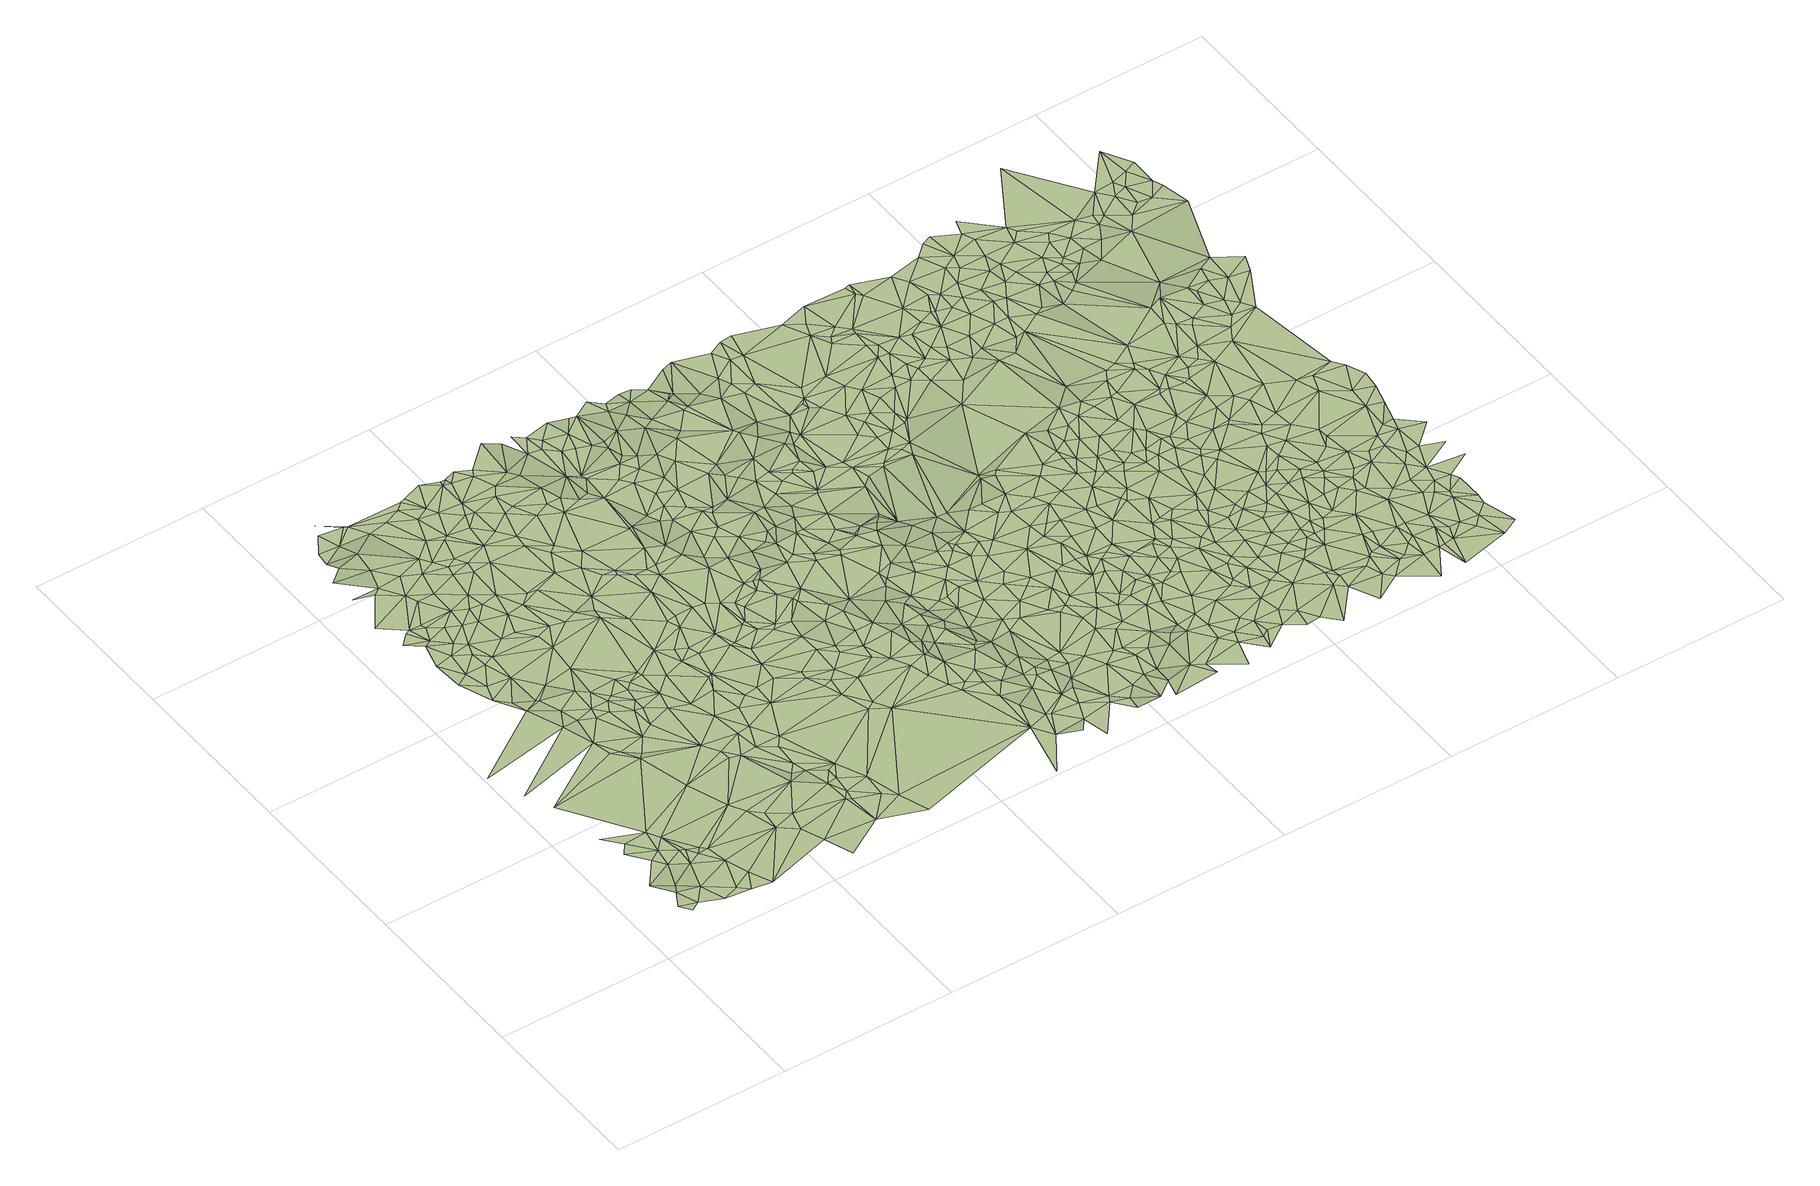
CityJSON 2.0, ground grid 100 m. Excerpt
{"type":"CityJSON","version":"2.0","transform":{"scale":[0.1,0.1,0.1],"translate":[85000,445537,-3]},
"CityObjects":{
"terrain1":{"type":"TINRelief","geometry":[{"type":"CompositeSurface","lod":"2","boundaries":[[[0,1,2]],[[3,2,1]],[[4,5,3]],[[6,3,1]],[[4,7,5]],[[6,4,3]],[[7,8,5]],[[9,6,1]],[[8,10,11]],[[12,11,10]],[[6,13,4]],[[4,13,7]],[[7,10,8]],[[14,15,12]],[[9,16,6]],[[14,12,10]],[[17,10,7]],[[9,18,16]],[[13,17,7]],[[6,19,13]],[[6,16,19]],[[14,10,20]],[[17,20,10]],[[13,21,17]],[[13,22,21]],[[17,21,20]],[[18,23,16]],[[13,19,22]],[[21,24,20]],[[16,23,19]],[[22,24,21]],[[25,23,18]],[[22,26,24]],[[22,19,26]],[[27,28,14]],[[14,20,29]],[[24,30,20]],[[31,32,33]],[[33,34,35]],[[36,35,28]],[[26,30,24]],[[37,19,23]],[[27,36,28]],[[37,26,19]],[[37,23,25]],[[27,14,29]],[[20,30,29]],[[38,39,40]],[[41,30,26]],[[39,42,43]],[[31,44,40]],[[37,41,26]],[[38,42,39]],[[45,37,25]],[[46,35,36]],[[31,47,44]],[[42,48,43]],[[44,49,40]],[[50,45,25]],[[49,38,40]],[[31,33,51]],[[48,52,43]],[[27,46,36]],[[33,35,53]],[[54,55,52]],[[56,55,54]],[[31,57,47]],[[38,58,42]],[[31,51,57]],[[33,53,51]],[[44,47,49]],[[27,59,46]],[[60,48,42]],[[46,61,35]],[[62,56,54]],[[63,53,35]],[[49,58,38]],[[48,64,52]],[[58,60,42]],[[64,54,52]],[[37,65,41]],[[59,61,46]],[[62,54,66]],[[57,67,47]],[[63,35,61]],[[68,69,62]],[[70,51,53]],[[47,67,49]],[[71,62,66]],[[60,72,48]],[[72,64,48]],[[57,51,73]],[[74,65,37]],[[75,27,29]],[[70,53,63]],[[45,74,37]],[[49,76,58]],[[77,29,30]],[[78,54,64]],[[78,66,54]],[[68,79,69]],[[58,76,60]],[[75,59,27]],[[80,81,79]],[[57,73,67]],[[82,62,71]],[[76,72,60]],[[73,51,70]],[[41,83,30]],[[63,61,84]],[[70,63,84]],[[65,83,41]],[[75,61,59]],[[72,85,64]],[[86,71,66]],[[87,88,89]],[[78,64,85]],[[68,62,82]],[[80,87,89]],[[86,66,78]],[[68,80,79]],[[76,90,72]],[[75,29,91]],[[70,84,92]],[[73,70,93]],[[74,83,65]],[[77,91,29]],[[67,94,49]],[[84,61,95]],[[49,94,76]],[[86,82,71]],[[96,97,50]],[[98,45,50]],[[93,70,92]],[[99,100,88]],[[101,77,30]],[[73,102,67]],[[95,61,103]],[[75,103,61]],[[100,104,105]],[[86,78,85]],[[72,106,85]],[[98,74,45]],[[101,30,83]],[[92,84,95]],[[72,90,106]],[[107,80,68]],[[99,88,87]],[[73,93,102]],[[93,92,108]],[[107,87,80]],[[99,104,100]],[[68,82,109]],[[110,105,104]],[[76,111,90]],[[112,95,103]],[[86,109,82]],[[67,102,94]],[[113,92,95]],[[86,85,114]],[[113,108,92]],[[85,106,114]],[[75,115,103]],[[116,93,108]],[[97,98,50]],[[113,95,112]],[[76,94,111]],[[101,91,77]],[[115,112,103]],[[116,102,93]],[[107,68,117]],[[118,83,74]],[[68,109,117]],[[119,108,113]],[[90,120,106]],[[121,90,111]],[[86,122,109]],[[98,118,74]],[[123,75,91]],[[124,110,104]],[[116,108,119]],[[99,87,125]],[[86,114,122]],[[121,120,90]],[[107,125,87]],[[126,114,106]],[[127,101,83]],[[99,128,104]],[[129,113,112]],[[123,91,101]],[[130,115,75]],[[129,112,115]],[[119,113,129]],[[126,106,120]],[[124,104,131]],[[116,119,132]],[[133,127,83]],[[122,114,126]],[[134,101,127]],[[107,117,125]],[[135,102,116]],[[130,75,123]],[[136,124,131]],[[117,109,137]],[[131,104,128]],[[134,138,101]],[[123,101,138]],[[132,119,129]],[[118,133,83]],[[139,98,97]],[[121,111,140]],[[109,122,137]],[[99,125,128]],[[94,140,111]],[[121,140,120]],[[134,127,133]],[[135,116,132]],[[139,141,98]],[[129,115,142]],[[98,141,118]],[[122,126,143]],[[130,142,115]],[[126,120,143]],[[144,132,129]],[[139,97,145]],[[146,125,117]],[[147,94,102]],[[148,138,134]],[[118,141,149]],[[150,117,137]],[[135,132,144]],[[151,123,138]],[[146,117,150]],[[118,152,133]],[[153,140,94]],[[139,145,141]],[[140,154,120]],[[151,130,123]],[[143,120,154]],[[118,149,152]],[[122,155,137]],[[134,133,156]],[[157,129,142]],[[131,128,158]],[[122,143,155]],[[148,159,138]],[[135,147,102]],[[144,129,157]],[[151,138,159]],[[145,97,160]],[[148,134,156]],[[125,161,128]],[[133,152,156]],[[141,162,149]],[[146,161,125]],[[153,154,140]],[[163,142,130]],[[97,164,160]],[[146,150,165]],[[149,156,152]],[[166,130,151]],[[150,137,167]],[[145,162,141]],[[147,153,94]],[[168,143,154]],[[148,156,159]],[[161,158,128]],[[167,137,155]],[[169,135,144]],[[162,156,149]],[[150,167,165]],[[166,163,130]],[[131,158,170]],[[171,154,153]],[[157,142,172]],[[169,144,157]],[[146,165,173]],[[174,155,143]],[[145,160,162]],[[146,173,161]],[[174,143,168]],[[172,142,163]],[[168,154,175]],[[151,159,176]],[[171,175,154]],[[174,167,155]],[[166,151,176]],[[169,147,135]],[[131,170,177]],[[161,178,158]],[[147,171,153]],[[166,179,163]],[[180,169,157]],[[181,165,167]],[[180,157,172]],[[173,182,161]],[[178,170,158]],[[161,182,178]],[[181,173,165]],[[166,176,179]],[[181,167,174]],[[183,172,163]],[[183,163,179]],[[147,184,171]],[[185,168,175]],[[186,175,171]],[[174,168,185]],[[180,172,183]],[[187,169,180]],[[181,182,173]],[[159,156,188]],[[169,189,147]],[[184,186,171]],[[178,190,170]],[[162,188,156]],[[183,179,191]],[[192,178,182]],[[189,184,147]],[[176,191,179]],[[193,180,183]],[[177,170,190]],[[194,187,180]],[[186,185,175]],[[195,182,181]],[[162,160,196]],[[192,190,178]],[[194,180,193]],[[189,186,184]],[[176,159,197]],[[187,198,169]],[[181,174,199]],[[177,190,200]],[[201,189,169]],[[199,174,185]],[[202,192,182]],[[195,202,182]],[[176,203,191]],[[183,191,204]],[[194,198,187]],[[205,195,181]],[[201,169,198]],[[193,183,206]],[[207,200,190]],[[186,208,185]],[[205,181,209]],[[209,181,199]],[[194,193,210]],[[192,211,190]],[[159,188,197]],[[189,212,186]],[[183,204,206]],[[191,203,204]],[[176,213,203]],[[205,214,195]],[[195,214,202]],[[202,215,192]],[[164,216,160]],[[217,199,185]],[[194,210,198]],[[208,217,185]],[[207,190,211]],[[186,218,208]],[[201,212,189]],[[162,196,188]],[[215,211,192]],[[210,193,206]],[[176,219,213]],[[201,198,220]],[[214,215,202]],[[176,197,219]],[[221,218,186]],[[209,199,222]],[[222,199,217]],[[205,209,223]],[[205,223,214]],[[221,186,212]],[[224,204,203]],[[201,220,212]],[[206,204,225]],[[226,207,211]],[[210,206,227]],[[198,228,220]],[[224,203,213]],[[229,217,208]],[[210,228,198]],[[208,218,230]],[[206,225,227]],[[215,231,211]],[[214,232,215]],[[222,217,229]],[[221,230,218]],[[229,208,230]],[[233,209,222]],[[234,226,211]],[[220,228,212]],[[223,232,214]],[[234,211,231]],[[233,223,209]],[[210,227,235]],[[219,236,213]],[[219,197,236]],[[188,237,197]],[[221,212,238]],[[215,239,231]],[[221,238,230]],[[240,227,225]],[[160,216,196]],[[210,241,228]],[[234,231,242]],[[224,213,243]],[[224,244,204]],[[225,204,245]],[[188,196,237]],[[246,215,232]],[[247,232,223]],[[243,213,236]],[[233,247,223]],[[246,239,215]],[[228,248,212]],[[240,235,227]],[[212,248,238]],[[238,249,230]],[[250,222,229]],[[236,197,251]],[[251,197,237]],[[242,231,239]],[[210,235,252]],[[210,252,241]],[[233,222,250]],[[240,225,253]],[[228,241,248]],[[229,230,254]],[[238,248,249]],[[224,243,244]],[[244,245,204]],[[243,236,251]],[[255,235,240]],[[233,256,247]],[[257,242,239]],[[253,225,245]],[[249,254,230]],[[255,252,235]],[[247,258,232]],[[249,248,259]],[[255,240,260]],[[246,232,258]],[[261,252,255]],[[233,250,256]],[[240,253,260]],[[246,262,239]],[[237,196,263]],[[262,257,239]],[[256,258,247]],[[250,229,264]],[[265,261,255]],[[265,255,260]],[[249,259,254]],[[243,266,244]],[[241,267,248]],[[229,254,264]],[[252,267,241]],[[243,251,268]],[[251,237,263]],[[269,259,248]],[[260,253,270]],[[253,245,270]],[[246,271,262]],[[256,250,272]],[[244,273,245]],[[246,258,271]],[[243,268,266]],[[244,266,273]],[[261,274,252]],[[256,272,258]],[[259,275,254]],[[276,257,262]],[[265,277,261]],[[267,269,248]],[[265,260,278]],[[272,250,279]],[[269,275,259]],[[252,274,267]],[[251,280,268]],[[263,196,281]],[[282,245,273]],[[282,270,245]],[[196,283,281]],[[284,273,266]],[[285,264,254]],[[196,286,283]],[[216,286,196]],[[260,270,287]],[[261,277,274]],[[285,254,275]],[[251,263,280]],[[284,266,268]],[[250,264,288]],[[265,278,277]],[[250,288,279]],[[271,289,262]],[[272,290,258]],[[258,290,271]],[[260,287,278]],[[276,262,291]],[[267,292,269]],[[272,279,290]],[[284,293,273]],[[284,268,280]],[[294,270,282]],[[282,273,293]],[[288,264,285]],[[295,296,216]],[[277,297,274]],[[287,270,294]],[[262,289,291]],[[298,285,275]],[[267,274,299]],[[279,288,300]],[[269,301,275]],[[279,300,290]],[[271,290,289]],[[277,278,302]],[[277,302,297]],[[267,299,292]],[[292,301,269]],[[288,285,303]],[[274,297,304]],[[303,285,298]],[[284,280,305]],[[280,263,306]],[[307,283,286]],[[294,282,308]],[[263,281,306]],[[274,304,299]],[[309,300,288]],[[282,293,310]],[[284,311,293]],[[287,312,278]],[[298,275,313]],[[309,290,300]],[[302,304,297]],[[278,312,302]],[[314,281,283]],[[216,315,286]],[[287,294,312]],[[313,275,301]],[[282,310,308]],[[292,299,316]],[[290,317,289]],[[216,296,318]],[[314,283,307]],[[309,319,290]],[[312,294,308]],[[320,307,286]],[[216,321,315]],[[280,306,322]],[[314,306,281]],[[284,305,311]],[[292,316,301]],[[315,320,286]],[[280,322,305]],[[310,293,311]],[[216,318,321]],[[323,289,324]],[[319,325,290]],[[326,309,288]],[[289,317,324]],[[327,288,303]],[[303,298,328]],[[290,325,317]],[[329,299,304]],[[302,330,304]],[[331,318,296]],[[302,312,330]],[[328,298,313]],[[314,332,306]],[[314,307,333]],[[333,307,320]],[[308,310,334]],[[312,308,334]],[[326,288,327]],[[324,317,335]],[[336,306,332]],[[299,337,316]],[[310,311,334]],[[336,322,306]],[[315,338,320]],[[339,319,309]],[[331,296,340]],[[341,340,296]],[[303,328,342]],[[325,335,317]],[[329,337,299]],[[343,301,316]],[[344,315,321]],[[345,332,314]],[[346,325,319]],[[313,301,347]],[[305,348,311]],[[327,303,342]],[[329,304,330]],[[305,322,348]],[[344,321,318]],[[333,320,338]],[[328,313,349]],[[345,336,332]],[[339,309,326]],[[336,348,322]],[[344,338,315]],[[337,343,316]],[[343,347,301]],[[350,324,335]],[[351,314,333]],[[346,319,352]],[[331,353,318]],[[313,347,349]],[[334,311,354]],[[312,334,355]],[[325,356,335]],[[345,314,351]],[[312,355,330]],[[348,354,311]],[[357,333,338]],[[329,358,337]],[[339,359,319]],[[346,356,325]],[[329,330,360]],[[326,327,361]],[[362,336,345]],[[328,363,342]],[[362,348,336]],[[353,344,318]],[[359,352,319]],[[331,340,364]],[[328,349,363]],[[350,335,356]],[[329,360,358]],[[343,365,347]],[[344,366,338]],[[339,326,361]],[[327,342,367]],[[357,351,333]],[[331,364,353]],[[360,330,368]],[[347,369,349]],[[357,338,366]],[[346,352,356]],[[330,355,368]],[[345,351,370]],[[337,371,343]],[[358,372,337]],[[362,345,373]],[[347,365,369]],[[363,349,369]],[[327,367,361]],[[362,374,348]],[[363,367,342]],[[345,370,373]],[[375,354,348]],[[376,377,340]],[[378,334,354]],[[343,371,365]],[[379,366,344]],[[353,379,344]],[[374,375,348]],[[358,360,372]],[[339,380,359]],[[381,355,334]],[[368,355,382]],[[339,361,383]],[[340,377,364]],[[350,356,384]],[[359,385,352]],[[337,372,371]],[[339,383,380]],[[365,386,369]],[[360,368,387]],[[362,373,388]],[[389,351,357]],[[390,357,366]],[[364,391,353]],[[352,392,356]],[[373,370,393]],[[362,388,374]],[[389,370,351]],[[394,334,378]],[[360,395,372]],[[379,396,366]],[[368,382,387]],[[381,334,394]],[[352,385,392]],[[375,397,354]],[[353,398,379]],[[374,399,375]],[[389,393,370]],[[361,367,400]],[[390,366,396]],[[371,386,365]],[[384,356,392]],[[389,357,390]],[[381,382,355]],[[401,373,393]],[[402,367,363]],[[359,380,403]],[[388,399,374]],[[360,387,395]],[[378,354,397]],[[359,403,385]],[[363,369,404]],[[401,388,373]],[[383,361,400]],[[353,391,405]],[[406,391,364]],[[379,398,396]],[[372,395,371]],[[383,403,380]],[[399,397,375]],[[406,364,377]],[[353,405,398]],[[401,393,389]],[[403,392,385]],[[404,369,386]],[[407,382,381]],[[387,382,408]],[[400,367,402]],[[390,396,409]],[[410,399,388]],[[378,397,411]],[[407,408,382]],[[402,363,404]],[[371,395,412]],[[406,405,391]],[[398,409,396]],[[394,378,411]],[[371,412,386]],[[413,397,399]],[[410,388,401]],[[387,414,395]],[[389,390,415]],[[416,387,408]],[[410,413,399]],[[406,377,417]],[[414,412,395]],[[405,418,398]],[[416,414,387]],[[383,400,419]],[[415,390,409]],[[401,389,420]],[[421,417,377]],[[383,419,403]],[[398,418,409]],[[410,401,422]],[[403,423,392]],[[424,394,411]],[[404,386,425]],[[426,411,397]],[[386,412,427]],[[428,381,394]],[[429,416,408]],[[422,401,420]],[[428,407,381]],[[386,430,425]],[[410,431,413]],[[389,415,420]],[[400,402,432]],[[407,433,408]],[[434,392,423]],[[413,435,397]],[[406,436,405]],[[418,437,409]],[[402,404,438]],[[439,412,414]],[[415,409,437]],[[406,417,440]],[[424,411,426]],[[386,427,430]],[[441,418,405]],[[403,442,423]],[[428,394,424]],[[403,419,442]],[[443,414,416]],[[444,417,421]],[[404,425,438]],[[400,432,419]],[[433,429,408]],[[426,397,435]],[[410,422,445]],[[439,446,412]],[[431,435,413]],[[432,402,438]],[[410,447,431]],[[412,446,427]],[[443,416,429]],[[428,433,407]],[[434,423,448]],[[406,440,436]],[[441,437,418]],[[436,441,405]],[[422,420,445]],[[415,437,449]],[[443,439,414]],[[444,440,417]],[[415,449,420]],[[450,424,426]],[[410,445,447]],[[433,451,429]],[[431,447,435]],[[419,452,442]],[[423,442,453]],[[454,425,430]],[[423,453,448]],[[454,438,425]],[[455,429,451]],[[432,456,419]],[[457,428,424]],[[457,424,450]],[[433,455,451]],[[455,443,429]],[[458,427,446]],[[419,456,452]],[[454,430,427]],[[439,459,446]],[[428,460,433]],[[452,453,442]],[[444,461,440]],[[450,426,462]],[[426,435,462]],[[461,436,440]],[[463,445,420]],[[443,459,439]],[[463,420,449]],[[460,455,433]],[[448,453,464]],[[435,447,465]],[[445,465,447]],[[441,466,437]],[[467,427,458]],[[468,441,436]],[[469,449,437]],[[457,460,428]],[[432,438,470]],[[454,427,467]],[[471,458,446]],[[444,472,461]],[[462,435,465]],[[471,446,459]],[[457,450,473]],[[474,455,460]],[[432,470,456]],[[452,456,475]],[[450,462,473]],[[464,453,476]],[[455,477,443]],[[461,478,436]],[[452,479,453]],[[480,465,445]],[[481,438,454]],[[463,449,482]],[[467,458,483]],[[480,445,463]],[[478,468,436]],[[468,466,441]],[[461,472,484]],[[469,437,485]],[[474,486,455]],[[485,437,466]],[[471,483,458]],[[469,482,449]],[[453,487,476]],[[457,488,460]],[[452,475,479]],[[461,484,478]],[[467,483,489]],[[470,438,481]],[[474,460,490]],[[486,477,455]],[[491,459,443]],[[453,479,487]],[[462,465,492]],[[470,475,456]],[[493,494,472]],[[478,495,468]],[[473,462,496]],[[457,473,497]],[[498,454,467]],[[499,467,489]],[[474,490,486]],[[471,500,483]],[[477,491,443]],[[480,501,465]],[[460,488,490]],[[480,463,502]],[[462,492,496]],[[471,459,491]],[[500,489,483]],[[484,472,494]],[[468,495,503]],[[457,497,488]],[[484,504,478]],[[505,479,475]],[[468,503,466]],[[506,463,482]],[[490,477,486]],[[478,504,495]],[[481,454,507]],[[508,482,469]],[[473,496,509]],[[479,510,487]],[[470,505,475]],[[511,492,465]],[[498,467,499]],[[501,511,465]],[[497,473,509]],[[499,489,500]],[[508,469,485]],[[506,502,463]],[[505,512,479]],[[471,513,500]],[[498,507,454]],[[493,514,494]],[[479,512,510]],[[512,487,510]],[[515,496,492]],[[516,480,502]],[[515,509,496]],[[506,482,508]],[[490,491,477]],[[516,501,480]],[[484,517,504]],[[485,466,518]],[[484,494,517]],[[499,500,513]],[[495,504,519]],[[466,503,520]],[[495,519,503]],[[508,485,518]],[[521,470,481]],[[522,487,512]],[[523,505,470]],[[471,524,513]],[[471,491,524]],[[505,525,512]],[[526,490,488]],[[516,502,506]],[[527,515,492]],[[521,481,507]],[[518,466,520]],[[528,497,509]],[[528,509,515]],[[506,508,529]],[[526,488,497]],[[527,492,511]],[[530,499,513]],[[508,518,529]],[[530,498,499]],[[490,531,491]],[[523,525,505]],[[517,519,504]],[[521,523,470]],[[519,520,503]],[[514,532,494]],[[528,515,527]],[[498,533,507]],[[526,497,528]],[[534,511,501]],[[516,534,501]],[[521,507,533]],[[516,506,535]],[[525,536,512]],[[537,527,511]],[[535,506,529]],[[530,533,498]],[[530,513,538]],[[522,512,536]],[[524,539,513]],[[491,531,524]],[[529,518,540]],[[518,520,541]],[[526,542,490]],[[542,531,490]],[[538,513,539]],[[517,543,519]],[[494,544,517]],[[537,528,527]],[[530,538,533]],[[537,511,534]],[[518,541,540]],[[545,526,528]],[[494,532,546]],[[516,535,534]],[[519,547,520]],[[523,548,525]],[[517,544,543]],[[521,549,523]],[[542,524,531]],[[519,543,550]],[[529,540,551]],[[541,520,547]],[[548,536,525]],[[535,529,551]],[[521,533,552]],[[553,545,528]],[[494,546,544]],[[552,533,538]],[[554,540,541]],[[521,552,549]],[[549,555,523]],[[523,555,548]],[[519,550,547]],[[535,556,534]],[[557,528,537]],[[558,539,524]],[[543,544,550]],[[542,559,524]],[[560,538,539]],[[532,561,562]],[[535,551,556]],[[554,541,563]],[[541,547,563]],[[545,564,526]],[[553,528,557]],[[532,562,546]],[[537,534,565]],[[554,566,540]],[[558,524,559]],[[552,538,567]],[[540,566,551]],[[526,564,542]],[[548,568,536]],[[534,556,569]],[[570,556,551]],[[549,571,555]],[[552,571,549]],[[550,572,547]],[[544,573,550]],[[544,546,574]],[[555,575,548]],[[560,539,576]],[[554,563,577]],[[558,576,539]],[[557,537,578]],[[570,569,556]],[[537,565,578]],[[564,559,542]],[[579,567,538]],[[534,569,580]],[[565,534,580]],[[550,573,572]],[[563,547,581]],[[544,574,573]],[[570,551,582]],[[553,583,545]],[[584,538,560]],[[553,557,585]],[[552,567,586]],[[555,571,575]],[[554,587,566]],[[588,571,552]],[[584,579,538]],[[589,551,566]],[[548,575,568]],[[588,552,586]],[[581,547,572]],[[590,546,562]],[[554,577,587]],[[590,574,546]],[[591,558,559]],[[582,551,589]],[[570,582,569]],[[577,563,581]],[[564,591,559]],[[588,586,567]],[[545,592,564]],[[553,585,583]],[[589,566,587]],[[569,593,580]],[[565,580,594]],[[588,567,579]],[[582,593,569]],[[573,595,572]],[[585,557,596]],[[597,571,588]],[[598,590,562]],[[571,599,575]],[[581,572,600]],[[545,583,592]],[[601,598,562]],[[602,560,576]],[[582,589,603]],[[557,578,596]],[[604,574,590]],[[577,605,587]],[[606,573,574]],[[568,575,607]],[[584,560,602]],[[577,581,605]],[[591,608,558]],[[597,599,571]],[[558,609,576]],[[572,595,600]],[[594,580,610]],[[580,593,610]],[[564,608,591]],[[589,587,611]],[[581,600,605]],[[607,575,599]],[[578,565,612]],[[585,596,583]],[[608,609,558]],[[582,603,613]],[[609,602,576]],[[587,605,611]],[[606,595,573]],[[604,606,574]],[[614,590,598]],[[589,611,603]],[[565,594,612]],[[601,615,598]],[[582,616,593]],[[604,590,614]],[[617,588,579]],[[564,592,608]],[[618,584,602]],[[596,578,619]],[[617,579,584]],[[620,605,600]],[[621,597,588]],[[582,613,616]],[[618,602,609]],[[607,599,622]],[[614,598,615]],[[613,603,611]],[[623,600,595]],[[612,594,610]],[[601,624,615]],[[593,616,610]],[[578,612,619]],[[608,625,609]],[[605,626,611]],[[596,627,583]],[[620,600,623]],[[613,611,628]],[[627,592,583]],[[620,626,605]],[[618,629,584]],[[621,588,617]],[[624,614,615]],[[618,609,630]],[[606,631,595]],[[628,611,626]],[[608,632,625]],[[630,609,625]],[[627,633,592]],[[617,584,629]],[[634,604,614]],[[634,606,604]],[[612,610,635]],[[610,616,635]],[[597,636,599]],[[596,619,637]],[[638,623,595]],[[596,637,627]],[[613,639,616]],[[613,628,640]],[[641,614,624]],[[642,620,623]],[[643,622,599]],[[642,626,620]],[[618,630,644]],[[630,625,632]],[[619,612,645]],[[646,628,626]],[[631,638,595]],[[618,644,629]],[[627,637,633]],[[621,636,597]],[[641,634,614]],[[647,631,606]],[[608,592,648]],[[613,640,639]],[[639,635,616]],[[612,635,645]],[[640,628,646]],[[634,647,606]],[[642,623,638]],[[637,619,645]],[[642,649,626]],[[646,626,649]],[[641,624,650]],[[651,650,624]],[[608,648,632]],[[630,632,652]],[[644,630,652]],[[639,653,635]],[[633,654,592]],[[636,643,599]],[[631,655,638]],[[640,646,649]],[[644,652,629]],[[647,655,631]],[[637,656,633]],[[621,617,657]],[[642,638,658]],[[642,658,649]],[[617,629,657]],[[645,635,659]],[[640,649,660]],[[651,661,650]],[[662,639,640]],[[659,635,653]],[[663,638,655]],[[664,653,639]],[[634,665,647]],[[637,645,666]],[[641,667,634]],[[658,660,649]],[[662,640,660]],[[647,668,655]],[[621,669,636]],[[629,652,670]],[[652,632,671]],[[663,658,638]],[[641,650,667]],[[662,672,639]],[[633,656,654]],[[663,655,668]],[[637,666,656]],[[666,645,659]],[[592,654,648]],[[672,664,639]],[[659,653,664]],[[621,673,669]],[[665,668,647]],[[657,629,670]],[[634,667,665]],[[674,660,658]],[[671,632,675]],[[676,662,660]],[[677,658,663]],[[621,657,673]],[[675,632,648]],[[636,678,643]],[[677,663,668]],[[652,671,670]],[[676,660,674]],[[661,679,650]],[[676,680,662]],[[681,658,677]],[[636,669,682]],[[681,674,658]],[[683,656,666]],[[665,684,668]],[[685,662,680]],[[685,672,662]],[[659,664,686]],[[687,666,659]],[[661,688,679]],[[677,668,689]],[[672,686,664]],[[683,690,656]],[[665,667,684]],[[650,679,667]],[[643,678,691]],[[636,692,678]],[[636,682,692]],[[690,654,656]],[[684,689,668]],[[670,671,693]],[[694,680,676]],[[695,682,669]],[[696,683,666]],[[676,674,697]],[[698,659,686]],[[687,659,698]],[[657,670,699]],[[685,686,672]],[[681,697,674]],[[696,666,687]],[[681,677,700]],[[694,685,680]],[[673,695,669]],[[699,670,693]],[[696,690,683]],[[677,689,700]],[[671,675,701]],[[692,691,678]],[[671,701,693]],[[692,682,702]],[[673,657,703]],[[695,702,682]],[[694,676,704]],[[657,699,703]],[[704,676,697]],[[667,705,684]],[[684,706,689]],[[696,707,690]],[[690,708,654]],[[681,709,697]],[[688,710,679]],[[696,687,711]],[[675,648,712]],[[673,703,695]],[[713,698,686]],[[711,687,698]],[[681,700,709]],[[707,708,690]],[[700,689,714]],[[667,679,715]],[[699,693,716]],[[693,701,716]],[[714,689,706]],[[685,717,686]],[[694,718,685]],[[684,705,706]],[[667,715,705]],[[696,719,707]],[[675,720,701]],[[696,711,719]],[[721,648,654]],[[704,697,722]],[[703,699,723]],[[724,711,698]],[[724,698,713]],[[703,723,695]],[[697,709,725]],[[723,702,695]],[[713,686,717]],[[694,704,718]],[[722,697,725]],[[675,712,720]],[[723,699,716]],[[721,654,708]],[[707,726,708]],[[692,727,691]],[[728,679,710]],[[700,714,729]],[[701,720,716]],[[728,715,679]],[[709,700,729]],[[692,702,727]],[[714,706,730]],[[718,717,685]],[[704,722,718]],[[731,711,724]],[[707,719,726]],[[732,705,715]],[[724,713,733]],[[728,732,715]],[[734,706,705]],[[735,719,711]],[[648,736,712]],[[714,730,729]],[[731,735,711]],[[709,737,725]],[[734,730,706]],[[733,713,717]],[[723,716,738]],[[722,725,739]],[[740,716,720]],[[721,708,726]],[[731,724,741]],[[709,729,742]],[[738,716,740]],[[743,744,710]],[[745,728,710]],[[741,724,733]],[[718,722,746]],[[723,747,702]],[[748,720,712]],[[749,705,732]],[[709,742,737]],[[719,750,726]],[[721,736,648]],[[745,732,728]],[[691,727,751]],[[749,734,705]],[[735,750,719]],[[725,737,739]],[[746,722,739]],[[702,752,727]],[[740,720,753]],[[734,754,730]],[[718,755,717]],[[756,729,730]],[[733,717,757]],[[721,726,750]],[[723,738,758]],[[702,747,752]],[[745,710,744]],[[741,733,759]],[[748,753,720]],[[748,712,736]],[[749,754,734]],[[756,730,754]],[[731,760,735]],[[731,741,760]],[[718,746,761]],[[743,762,744]],[[757,717,755]],[[718,761,755]],[[763,738,740]],[[764,737,742]],[[733,757,759]],[[749,732,765]],[[766,742,729]],[[745,765,732]],[[763,740,753]],[[723,758,747]],[[767,739,737]],[[735,768,750]],[[766,729,756]],[[751,727,769]],[[760,741,759]],[[746,739,767]],[[749,770,754]],[[771,721,750]],[[764,772,737]],[[727,752,769]],[[770,756,754]],[[763,758,738]],[[766,764,742]],[[748,773,753]],[[745,744,765]],[[767,737,772]],[[735,760,768]],[[757,755,774]],[[759,757,775]],[[749,776,770]],[[748,736,777]],[[778,756,770]],[[771,750,779]],[[768,779,750]],[[763,753,773]],[[766,772,764]],[[721,780,736]],[[761,781,755]],[[748,777,773]],[[771,780,721]],[[746,782,761]],[[760,759,783]],[[766,756,778]],[[744,762,784]],[[775,757,774]],[[758,785,747]],[[778,770,776]],[[783,759,775]],[[763,785,758]],[[774,755,781]],[[744,784,765]],[[786,769,752]],[[749,765,787]],[[749,787,776]],[[747,786,752]],[[746,767,788]],[[766,789,772]],[[790,777,736]],[[791,767,772]],[[761,782,781]],[[765,784,792]],[[778,776,793]],[[794,785,763]],[[780,790,736]],[[765,792,787]],[[771,779,795]],[[768,795,779]],[[775,774,796]],[[746,788,782]],[[783,775,796]],[[766,778,797]],[[791,772,789]],[[760,798,768]],[[785,799,747]],[[774,781,800]],[[760,783,798]],[[801,763,773]],[[802,773,777]],[[784,803,792]],[[766,797,789]],[[804,794,763]],[[774,805,796]],[[797,778,793]],[[784,762,806]],[[803,787,792]],[[788,767,791]],[[774,800,805]],[[807,806,762]],[[771,808,780]],[[809,777,790]],[[794,799,785]],[[747,810,786]],[[768,798,795]],[[799,810,747]],[[811,803,784]],[[793,776,812]],[[813,781,782]],[[804,763,801]],[[813,800,781]],[[787,812,776]],[[771,795,808]],[[783,796,814]],[[809,802,777]],[[791,789,815]],[[803,816,787]],[[797,793,817]],[[780,818,790]],[[801,773,802]],[[797,815,789]],[[811,784,806]],[[819,799,794]],[[788,813,782]],[[804,819,794]],[[820,796,805]],[[783,814,798]],[[811,821,803]],[[788,791,822]],[[793,812,817]],[[823,795,798]],[[816,812,787]],[[824,805,800]],[[819,810,799]],[[822,791,825]],[[791,815,825]],[[823,808,795]],[[811,806,821]],[[797,817,826]],[[809,790,818]],[[803,827,816]],[[824,800,813]],[[814,796,820]],[[780,808,828]],[[780,828,818]],[[797,829,815]],[[830,804,801]],[[821,827,803]],[[807,831,806]],[[830,819,804]],[[824,820,805]],[[797,826,829]],[[809,832,802]],[[816,827,812]],[[833,786,810]],[[788,834,813]],[[821,806,835]],[[823,798,836]],[[788,822,834]],[[801,802,837]],[[814,838,798]],[[809,818,832]],[[839,826,817]],[[825,815,840]],[[819,841,810]],[[817,812,842]],[[822,825,843]],[[835,806,831]],[[830,801,837]],[[821,835,827]],[[840,815,829]],[[830,844,819]],[[823,845,808]],[[824,813,846]],[[837,802,832]],[[838,836,798]],[[826,847,829]],[[839,817,842]],[[822,843,834]],[[825,840,843]],[[835,848,827]],[[845,828,808]],[[849,818,828]],[[844,841,819]],[[841,833,810]],[[831,850,851]],[[839,847,826]],[[827,852,812]],[[823,836,845]],[[824,853,820]],[[813,834,854]],[[814,820,855]],[[856,838,814]],[[818,857,832]],[[846,813,854]],[[830,858,844]],[[830,837,858]],[[840,829,859]],[[835,831,860]],[[847,859,829]],[[812,852,842]],[[835,860,848]],[[850,861,851]],[[837,832,862]],[[824,846,863]],[[827,848,852]],[[845,849,828]],[[831,851,860]],[[856,836,838]],[[843,840,864]],[[862,832,857]],[[824,863,853]],[[856,814,855]],[[858,837,862]],[[840,859,864]],[[820,853,855]],[[839,865,847]],[[866,818,849]],[[860,851,861]],[[843,867,834]],[[844,868,841]],[[839,842,865]],[[866,857,818]],[[869,845,836]],[[845,870,849]],[[847,865,859]],[[856,871,836]],[[848,860,872]],[[843,864,867]],[[858,873,844]],[[848,872,852]],[[842,852,874]],[[867,854,834]],[[846,875,863]],[[841,876,833]],[[865,842,874]],[[869,836,871]],[[846,854,875]],[[869,870,845]],[[862,857,877]],[[858,862,878]],[[879,860,861]],[[844,873,868]],[[880,861,850]],[[870,866,849]],[[841,868,876]],[[881,833,876]],[[856,882,871]],[[879,872,860]],[[856,855,882]],[[865,883,859]],[[874,852,884]],[[885,853,863]],[[858,878,873]],[[886,879,861]],[[864,859,887]],[[864,888,867]],[[857,889,877]],[[867,890,854]],[[886,872,879]],[[863,875,891]],[[855,853,885]],[[882,892,871]],[[862,877,893]],[[875,854,890]],[[882,855,892]],[[852,872,894]],[[865,874,895]],[[886,861,896]],[[869,897,870]],[[881,876,898]],[[859,883,887]],[[866,889,857]],[[878,862,893]],[[868,899,876]],[[869,871,897]],[[852,894,884]],[[885,863,891]],[[874,884,895]],[[873,899,868]],[[892,900,871]],[[865,895,883]],[[870,897,866]],[[864,887,888]],[[880,896,861]],[[878,901,873]],[[893,877,889]],[[875,890,902]],[[903,867,888]],[[886,904,872]],[[891,875,902]],[[903,890,867]],[[871,900,897]],[[898,876,905]],[[906,894,872]],[[878,907,901]],[[878,893,907]],[[855,908,892]],[[873,901,899]],[[883,895,887]],[[886,896,909]],[[894,910,884]],[[855,885,908]],[[899,911,876]],[[904,906,872]],[[888,887,912]],[[880,909,896]],[[903,888,912]],[[892,908,900]],[[876,911,905]],[[886,909,904]],[[895,884,913]],[[913,884,910]],[[914,893,889]],[[887,895,915]],[[897,900,916]],[[885,891,917]],[[918,907,893]],[[894,919,910]],[[891,902,917]],[[906,919,894]],[[866,897,920]],[[866,921,889]],[[914,889,922]],[[916,900,908]],[[923,899,901]],[[918,893,914]],[[907,924,901]],[[904,925,906]],[[880,926,909]],[[885,917,908]],[[927,912,887]],[[906,925,919]],[[928,904,909]],[[929,915,895]],[[897,916,930]],[[923,911,899]],[[890,931,902]],[[927,887,915]],[[929,895,913]],[[932,910,919]],[[918,924,907]],[[903,931,890]],[[913,910,932]],[[922,889,921]],[[928,909,926]],[[914,922,933]],[[934,925,904]],[[916,908,930]],[[866,920,921]],[[928,934,904]],[[924,923,901]],[[918,914,935]],[[936,905,911]],[[925,937,919]],[[897,930,938]],[[903,912,939]],[[914,933,935]],[[917,902,940]],[[927,915,929]],[[897,938,920]],[[941,905,936]],[[934,942,925]],[[943,913,932]],[[943,929,913]],[[937,932,919]],[[922,921,933]],[[918,944,924]],[[942,937,925]],[[918,935,944]],[[923,936,911]],[[902,931,940]],[[917,945,908]],[[927,939,912]],[[930,908,945]],[[935,933,946]],[[947,943,932]],[[930,948,938]],[[944,949,924]],[[943,950,929]],[[903,939,931]],[[927,929,950]],[[924,951,923]],[[944,935,946]],[[923,952,936]],[[917,940,945]],[[944,946,949]],[[924,949,951]],[[953,932,937]],[[920,938,954]],[[920,954,921]],[[947,950,943]],[[927,950,955]],[[956,946,933]],[[930,957,948]],[[948,958,938]],[[923,959,952]],[[933,921,960]],[[961,947,932]],[[927,955,939]],[[930,945,957]],[[923,951,959]],[[938,958,954]],[[962,949,946]],[[963,940,931]],[[964,955,950]],[[949,965,951]],[[956,933,960]],[[948,957,958]],[[921,954,960]],[[939,966,931]],[[947,967,950]],[[962,946,956]],[[962,965,949]],[[963,931,966]],[[968,936,952]],[[965,959,951]],[[969,939,955]],[[969,955,964]],[[970,945,940]],[[958,971,954]],[[964,950,967]],[[970,940,963]],[[959,968,952]],[[958,957,972]],[[958,972,971]],[[973,966,939]],[[954,971,974]],[[962,956,975]],[[960,954,974]],[[962,975,965]],[[969,973,939]],[[957,945,976]],[[965,968,959]],[[977,963,966]],[[968,978,936]],[[977,970,963]],[[970,976,945]],[[971,979,974]],[[972,980,971]],[[973,981,966]],[[957,976,972]],[[980,979,971]],[[977,966,981]],[[975,982,965]],[[956,960,983]],[[965,982,968]],[[956,983,975]],[[960,974,984]],[[985,980,972]],[[986,974,979]],[[985,972,976]],[[980,986,979]],[[982,987,968]],[[984,974,986]],[[975,983,982]],[[985,988,980]],[[980,988,986]],[[960,984,989]],[[960,989,983]],[[982,990,987]],[[968,991,978]],[[982,983,990]],[[968,987,991]],[[984,986,988]],[[985,976,992]],[[987,990,991]],[[985,992,988]],[[983,993,990]],[[984,988,989]],[[993,994,990]],[[990,994,991]],[[995,989,988]],[[995,988,992]],[[996,994,993]],[[997,983,989]],[[997,993,983]],[[994,998,991]],[[996,993,999]],[[996,1000,994]],[[1000,998,994]],[[996,999,1000]],[[1001,991,998]],[[997,999,993]],[[1000,1002,998]],[[1003,1000,999]],[[1001,998,1002]],[[1003,1002,1000]],[[997,1004,999]],[[1004,1003,999]],[[1003,1005,1002]],[[1005,1001,1002]]]}]}
},
"vertices":[
[287,200,28],[338,230,29],[243,260,30],[292,350,28],[322,400,24],[209,460,32],[415,320,27],[375,540,30],[327,610,29],[466,180,27],[391,650,31],[239,720,33],[285,780,33],[467,480,32],[416,790,35],[203,880,31],[555,210,29],[478,590,30],[609,160,29],[623,400,30],[458,720,32],[507,580,31],[543,520,30],[668,270,28],[571,550,32],[724,140,30],[600,520,32],[699,1240,41],[153,1200,31],[775,950,38],[859,720,38],[443,1850,34],[7,1560,31],[522,1650,32],[81,1350,32],[576,1470,37],[598,1360,37],[960,450,38],[384,2110,34],[278,2200,32],[349,2010,32],[910,630,38],[349,2240,34],[267,2370,34],[415,1940,34],[1053,370,38],[647,1340,38],[519,1880,40],[368,2390,35],[515,2090,36],[1104,240,38],[578,1750,38],[303,2520,34],[605,1650,36],[342,2540,36],[218,2590,34],[277,2650,35],[533,1870,40],[467,2240,36],[728,1270,36],[459,2340,35],[800,1370,36],[303,2660,36],[692,1610,36],[428,2460,35],[974,570,38],[382,2630,34],[623,1950,35],[432,2880,35],[176,2770,34],[710,1680,36],[371,2660,34],[484,2410,34],[718,1830,39],[1086,490,34],[1000,1150,36],[530,2270,34],[1063,1000,35],[458,2580,34],[316,2970,34],[354,3000,35],[194,2990,49],[459,2810,35],[1211,680,39],[770,1610,36],[538,2540,36],[552,2660,34],[397,3130,35],[268,3210,54],[182,3140,55],[639,2350,35],[1055,1060,35],[809,1680,35],[775,1780,36],[810,2150,39],[879,1550,35],[1167,80,38],[1400,220,32],[1366,430,33],[404,3250,52],[247,3290,34],[1120,980,34],[794,1980,35],[884,1420,35],[373,3360,35],[255,3370,36],[620,2520,34],[492,3010,35],[842,1700,36],[556,2810,35],[328,3480,36],[797,2260,38],[924,1540,34],[925,1610,34],[636,2620,36],[1023,1470,34],[928,1790,35],[592,2960,35],[1355,570,33],[939,1690,34],[770,2480,34],[721,2350,36],[688,2710,34],[1201,1120,34],[465,3460,36],[639,3060,35],[708,2610,34],[1249,730,34],[547,3350,34],[1053,1580,34],[1177,1290,35],[486,3450,36],[979,1730,34],[1318,710,33],[1299,790,33],[1050,1770,34],[360,3550,36],[712,2870,35],[1216,990,34],[1388,410,33],[885,2290,38],[1401,470,33],[1133,1430,35],[801,2630,35],[1058,1740,34],[1531,360,32],[680,3000,35],[1128,2200,35],[1309,930,33],[1415,580,32],[727,2930,36],[1276,1130,35],[1416,650,32],[968,2270,38],[867,2490,38],[810,2830,34],[1467,670,34],[1154,1670,34],[662,3370,34],[1357,990,34],[1595,300,33],[743,3150,34],[1542,500,34],[1282,1450,34],[1655,130,33],[784,2960,34],[1310,1270,34],[821,2900,34],[934,2550,36],[1210,1850,34],[757,3410,34],[1044,2300,38],[1320,1540,33],[824,3100,35],[913,2840,35],[987,2540,36],[1460,1210,34],[803,3450,35],[801,3300,35],[1388,1330,34],[1276,1710,33],[961,2960,34],[851,3120,35],[1342,1550,33],[1136,2260,33],[1128,2590,38],[1181,2350,34],[1295,1800,34],[1829,900,33],[1241,2110,34],[879,3340,36],[1469,1340,34],[909,3280,36],[1379,1710,33],[1359,1770,33],[975,3100,36],[1930,840,33],[1783,1060,33],[1410,1920,33],[1122,2840,34],[835,3460,35],[1383,1990,34],[1011,3190,34],[1573,1350,33],[1585,1470,34],[1063,3010,34],[1539,1670,34],[947,3500,35],[1259,2550,34],[1130,2920,34],[1525,1780,33],[1042,3430,36],[1443,2210,33],[1705,1260,34],[1059,3180,35],[1044,3270,35],[2409,330,34],[1201,2730,34],[1314,2450,35],[1749,1160,33],[1438,2000,34],[1378,2410,35],[1244,2760,35],[1181,3090,34],[1714,1310,33],[1606,1590,33],[1049,3460,35],[1567,1670,33],[1543,2000,33],[1333,2650,34],[1384,2440,34],[1086,3420,34],[1212,3220,34],[1299,2990,34],[1078,3460,34],[1675,1760,33],[1801,1180,33],[1878,930,31],[1445,2360,34],[1203,3400,36],[1715,1690,33],[1609,1990,33],[1143,3480,36],[1857,1230,33],[1868,1400,34],[1863,1520,33],[1252,3280,35],[1237,3110,34],[1550,2290,31],[1520,2360,31],[1424,2930,31],[1921,1120,31],[1676,1950,33],[1781,1640,33],[1597,2490,34],[1696,1770,33],[1388,3030,32],[1228,3440,35],[1432,3140,33],[1573,2360,31],[1808,1670,33],[1733,1910,33],[1356,3330,33],[2183,1040,34],[1619,2650,29],[1755,1860,33],[1953,1320,34],[1773,2190,34],[2061,1200,34],[1722,2350,32],[1884,1640,32],[1401,3280,29],[1468,3030,32],[1960,1370,33],[1851,2000,33],[1695,2450,30],[1377,3580,29],[1872,1920,34],[1937,1840,34],[1541,2970,29],[2130,1140,31],[2212,930,34],[2017,1540,41],[2256,820,34],[2073,1290,34],[1638,2660,30],[2286,750,34],[1985,1770,36],[1650,2910,25],[1524,3390,23],[1589,3150,19],[1464,3530,19],[1802,2270,30],[2101,1400,37],[1993,1740,37],[2332,0,32],[2482,220,32],[1898,1990,32],[1781,2620,20],[1895,2200,29],[1600,2980,29],[1862,2470,22],[1930,1980,32],[1751,2690,18],[1981,2040,28],[2249,1300,33],[2284,1070,34],[2333,790,32],[2102,1630,39],[1659,3080,23],[2135,1550,38],[2206,1400,36],[2060,1810,33],[1837,2590,22],[2333,970,32],[2416,610,31],[1932,2370,23],[1601,3380,22],[2525,370,30],[1649,3110,23],[2409,740,31],[2456,500,31],[2282,1180,33],[1531,3540,23],[1585,3490,24],[1674,3310,22],[1784,2980,23],[1832,2920,23],[1859,2700,19],[2024,2180,20],[2116,2010,26],[2552,360,29],[2309,1070,32],[2424,840,29],[2211,1610,29],[1640,3430,23],[2333,1160,29],[2029,2300,23],[2488,700,28],[1855,3070,23],[2662,240,24],[2611,170,30],[1881,2800,18],[1987,2420,24],[2585,570,24],[2384,1120,22],[1741,3290,22],[1993,2560,20],[2326,1320,21],[1945,2630,21],[1732,3520,25],[2514,960,26],[1819,3260,24],[2678,450,23],[2352,1500,28],[2244,1940,27],[1774,3400,20],[2571,770,26],[2119,2200,20],[1870,3190,34],[2152,2150,28],[1915,2990,21],[2427,1240,20],[1983,2760,21],[2709,350,24],[2025,2520,21],[2608,680,20],[1980,2870,18],[2174,2040,26],[2049,2550,22],[2528,990,25],[2195,2400,26],[2174,2260,18],[2481,1170,22],[2444,1330,20],[2423,1440,21],[2699,90,23],[2840,270,24],[2424,1600,15],[2659,640,21],[1902,3120,20],[2363,1900,31],[2260,1990,27],[1960,3070,22],[1841,3490,20],[1878,3240,33],[2143,2560,18],[2278,2160,27],[2514,1230,16],[2619,970,14],[2662,800,23],[2752,460,24],[1882,3480,19],[2559,1010,22],[2439,1680,32],[2226,2260,20],[2684,690,23],[2484,1470,17],[2740,630,18],[2494,1340,7],[2042,3020,27],[2588,1120,9],[2089,2930,26],[1974,3270,33],[2177,2770,19],[2791,530,13],[2862,310,22],[2380,1930,31],[2364,2010,27],[2766,700,18],[2620,1260,19],[2459,1640,18],[2254,2400,29],[2574,1360,17],[2335,2260,24],[2737,980,17],[2316,2160,28],[2940,240,20],[2837,620,18],[2111,3220,17],[2754,1070,18],[2931,160,20],[2660,1160,17],[2029,3420,22],[2531,1710,30],[2225,2700,31],[2601,1600,17],[2327,2580,27],[2567,1840,32],[2448,2070,27],[2271,2650,32],[2625,1360,17],[2189,3060,27],[2507,1970,31],[1983,3540,18],[2690,1470,18],[2989,510,19],[2847,710,18],[2245,2800,18],[2375,2340,19],[3007,310,18],[2931,620,19],[2082,3340,30],[2485,2190,26],[3078,170,9],[2762,1240,18],[2357,2450,27],[2715,1390,18],[2049,3470,21],[2832,1030,18],[2627,1670,17],[2510,1990,30],[2171,3250,20],[2159,3420,17],[2410,2720,32],[2565,2020,28],[2239,3100,21],[2664,1780,25],[2438,2510,27],[2530,2340,24],[2608,1940,33],[3094,340,19],[2756,1540,18],[2900,1130,18],[2142,3490,22],[2811,1370,18],[3088,750,18],[2419,2600,27],[3072,570,19],[3019,950,18],[2448,2950,27],[2544,2360,23],[3163,230,27],[2774,1660,17],[2644,1990,32],[2336,3210,26],[2205,3480,26],[2696,2050,16],[3143,480,19],[2310,3310,27],[2907,1280,18],[2468,2920,27],[2977,1000,18],[2511,2530,27],[3172,340,18],[3084,850,18],[2684,2030,22],[2277,3430,27],[2786,1890,12],[2527,2550,27],[2747,1960,8],[2747,2240,31],[2893,1540,18],[3143,130,20],[3322,270,18],[3119,560,18],[2842,1620,18],[2833,1790,12],[2606,2730,21],[2591,2580,27],[2603,2480,24],[2958,1350,19],[2992,1200,18],[3174,690,18],[3221,490,18],[2368,3220,27],[3085,1120,18],[2521,2840,27],[3069,980,18],[2852,1680,17],[2349,3350,21],[2961,1490,18],[2371,3350,9],[2673,2470,26],[3402,150,18],[2876,1650,18],[3040,1240,19],[3316,440,30],[3182,870,19],[3302,580,19],[3229,720,18],[2593,2950,8],[2420,3510,26],[2536,3180,22],[2775,2390,28],[2477,3270,14],[2927,1880,3],[2983,1600,18],[2970,1700,18],[3123,1020,19],[2639,2700,20],[2805,2290,29],[3390,230,18],[2679,2790,17],[3146,1420,19],[3176,1210,19],[2483,3530,27],[3047,1570,18],[2706,2740,20],[2759,2450,26],[3244,970,19],[3280,830,19],[2909,2310,26],[3364,500,36],[3449,480,19],[2979,1870,8],[3547,350,18],[3395,750,19],[2606,3300,27],[2653,3140,26],[3438,540,19],[3305,1080,19],[2742,2880,26],[3077,1820,15],[3335,890,19],[2636,3230,27],[3220,1220,19],[3183,1720,18],[2997,2400,27],[2921,2330,26],[2935,2570,26],[3562,110,19],[3612,270,19],[3370,850,19],[3075,2300,26],[3254,1550,18],[3368,1070,19],[2848,2870,27],[2683,3470,27],[3309,1360,18],[3298,1220,19],[2733,3170,27],[3471,730,19],[3552,560,19],[3561,460,18],[2733,3380,26],[3002,2500,26],[3457,930,19],[3240,1690,18],[2899,2840,26],[3267,1450,18],[3511,850,18],[3357,1210,19],[3259,1980,10],[2967,2720,26],[3153,1820,17],[2840,2910,27],[3441,1020,19],[2868,2940,27],[3404,1150,19],[3638,340,18],[3052,2360,26],[3266,2010,5],[3378,1370,18],[3332,1520,18],[3615,680,19],[3289,1810,18],[2902,3010,26],[3738,230,19],[2805,3370,26],[3553,840,18],[3720,150,19],[3018,2630,25],[3454,1180,18],[3720,410,18],[3524,920,19],[3693,580,19],[2764,3510,26],[3112,2380,27],[3092,2500,25],[3402,1500,18],[3530,1090,18],[3427,1630,18],[3510,1210,18],[3762,350,18],[3779,260,19],[3515,1350,18],[3086,2900,26],[3078,2670,25],[3386,1710,18],[3633,880,19],[3048,3010,26],[2839,3520,25],[3673,850,19],[3862,250,19],[3174,2510,25],[3640,1000,18],[3327,1950,17],[3570,1100,18],[3140,2830,24],[3176,2600,26],[3817,630,18],[3199,2530,25],[3351,1980,17],[3887,470,18],[3550,1490,18],[3159,3300,26],[3502,1820,18],[3802,770,19],[3614,1350,19],[3706,1120,18],[3907,350,19],[3715,940,18],[3089,3440,26],[3182,2730,25],[3528,1670,19],[3676,1100,18],[3887,560,18],[3495,2480,5],[3735,1030,18],[3980,290,19],[3963,180,19],[3286,2750,23],[3609,1480,19],[3625,2120,14],[3850,660,18],[3564,1880,18],[3340,2980,24],[3842,940,18],[3671,1610,19],[3776,1070,18],[4046,190,18],[3760,1220,19],[3895,770,18],[3737,1460,19],[4000,550,18],[3662,1730,19],[4079,470,18],[3958,690,18],[3211,3190,25],[3320,2830,25],[3379,2750,24],[3752,1430,18],[3341,3080,27],[3900,1000,18],[3456,2690,26],[3849,1190,18],[3941,800,18],[3186,3380,27],[4233,340,19],[3812,1230,18],[3934,930,18],[3234,3230,27],[3672,1860,18],[4057,570,18],[3851,1380,18],[3802,1500,18],[3748,1690,19],[4126,100,18],[4044,720,18],[3674,1920,18],[3255,3490,26],[3292,3280,27],[3427,2860,23],[3899,1250,18],[3348,3180,28],[3722,1820,19],[3974,1040,18],[3788,1660,19],[3402,2970,24],[4063,860,18],[3459,2800,24],[3356,3220,26],[3393,3050,25],[3999,1170,18],[4222,580,18],[4158,680,18],[3747,1960,18],[3722,2070,19],[4072,950,18],[4288,290,18],[3813,1770,19],[3588,2600,24],[3862,1610,19],[4120,770,18],[4250,440,19],[3529,2840,23],[4004,1510,18],[4056,1270,18],[3818,1930,19],[3618,2760,26],[3861,2170,20],[4036,1140,18],[3509,3040,24],[3895,1660,19],[4090,1040,18],[3828,2040,18],[3514,3420,26],[4297,380,19],[4202,830,18],[4227,720,19],[3903,1770,19],[4289,430,18],[3989,1600,19],[4267,630,19],[3910,1890,19],[3827,2630,12],[4184,1050,18],[3572,3020,24],[4173,1100,18],[3595,2890,23],[3968,1700,19],[4228,940,18],[4366,130,18],[4477,270,19],[4445,360,19],[4155,1250,18],[3645,3200,24],[3723,2710,24],[4366,610,19],[3908,2070,18],[3496,3480,26],[3539,3390,26],[3663,2850,23],[4325,700,18],[4100,1480,18],[4333,770,19],[4068,1610,19],[3662,3070,24],[4042,1680,19],[4079,1840,19],[4170,1360,18],[4519,220,19],[3725,2990,22],[4265,970,18],[4499,410,19],[4361,900,18],[4281,1140,18],[4048,1930,19],[3527,3490,25],[4371,700,19],[3979,2150,18],[4307,1020,18],[3799,2850,24],[4166,1610,18],[4150,1700,19],[4429,700,19],[3796,2740,24],[4406,790,19],[4013,2080,18],[3986,2290,10],[4238,1490,18],[4290,1420,18],[4122,1790,19],[4611,310,19],[3743,3100,24],[3730,3420,25],[4560,560,19],[4400,1230,18],[4386,1050,18],[3924,2630,11],[4379,1130,18],[4527,430,19],[4470,770,19],[3764,3090,24],[4118,2090,19],[4193,1690,19],[4476,900,18],[4181,1980,19],[3801,3210,26],[4265,1530,18],[3895,2980,23],[3948,2850,24],[4584,440,19],[3850,3070,23],[4251,1620,18],[4725,270,18],[4706,90,20],[4170,2200,19],[3983,2710,21],[3781,3340,26],[4643,320,19],[4615,700,19],[4338,1470,17],[4305,1790,19],[4477,1080,18],[4613,550,19],[4540,790,19],[4043,2720,22],[3854,3180,24],[4319,1730,19],[4709,380,19],[4435,1210,18],[4162,2100,19],[4394,1610,18],[4485,1190,18],[4572,910,18],[4731,510,19],[4210,2260,20],[4554,1070,18],[3932,3100,24],[4818,270,19],[4032,2850,25],[3922,3460,26],[4545,1360,18],[4759,410,19],[4348,2000,19],[4040,2990,23],[4328,1970,19],[4660,910,18],[4582,1130,18],[3983,3320,26],[4720,840,19],[4554,1270,18],[3973,3200,24],[4331,2190,19],[4482,1600,18],[4646,1010,18],[4780,510,19],[4276,2280,19],[4860,100,20],[4853,270,19],[4809,700,19],[4502,1730,19],[4574,1450,18],[4513,1830,19],[4388,1980,19],[4161,2790,25],[4035,3090,25],[4667,1050,18],[4884,400,19],[4911,280,19],[4106,2970,26],[4500,1620,18],[4676,1120,18],[4761,930,18],[4399,2350,22],[4644,1340,18],[4042,3280,26],[4384,2150,19],[4350,2230,19],[4431,2070,19],[4907,490,19],[4153,3180,23],[4767,830,19],[4613,1500,18],[4068,3370,24],[4207,2810,25],[4168,3070,25],[4942,360,19],[5142,170,19],[3997,3530,23],[4478,1970,19],[4801,980,18],[4874,750,19],[4618,1750,19],[5006,360,18],[4848,1100,18],[4782,1190,18],[4322,2790,7],[4732,1420,18],[4666,1680,19],[4512,1980,19],[4292,2960,23],[4980,640,19],[4899,970,19],[5055,290,19],[4562,2140,19],[4052,3550,24],[4192,3280,27],[4551,2050,19],[4222,3190,26],[4718,1530,18],[4822,1310,20],[5081,530,19],[4195,3480,24],[5028,610,19],[4254,3100,24],[4686,2010,20],[5111,350,19],[4981,750,19],[4222,3410,24],[4827,1250,18],[5027,860,19],[4369,2940,24],[4935,1040,19],[4627,2070,20],[4788,1740,19],[4377,3010,24],[5075,680,19],[4641,2380,20],[4651,2510,18],[4412,2840,14],[4371,3280,25],[4419,3110,25],[5093,570,19],[5241,220,19],[5033,1110,19],[5183,410,18],[5022,1030,18],[4678,2150,20],[4982,1540,18],[5097,780,19],[4454,2870,21],[5194,470,19],[4478,2940,26],[4400,3390,25],[5169,670,19],[4687,2340,20],[5111,1320,17],[4940,1670,19],[4223,3570,24],[5191,620,19],[5084,930,19],[4470,3020,24],[4841,2080,20],[4546,2970,26],[5158,930,19],[4746,2290,20],[4504,3050,24],[5145,1090,19],[4510,3180,26],[4428,3340,25],[5310,750,19],[4730,2540,20],[5103,1160,19],[4656,2940,12],[4893,2170,20],[4779,2330,20],[4547,3240,25],[4802,2650,5],[5285,880,19],[4622,3050,24],[5023,1650,19],[5166,1160,21],[4616,3150,24],[5122,1450,18],[5288,1050,20],[4706,3240,26],[5202,1290,18],[5153,1680,20],[4879,2380,20],[4950,2240,19],[5233,1410,19],[4880,2520,23],[4733,3050,26],[5079,2220,20],[5200,1620,20],[4623,3760,24],[4908,2480,21],[4981,2350,20],[5245,1510,20],[4790,3150,23],[4902,3030,7],[5014,2600,24],[5034,2290,20],[4998,2510,21],[4800,3220,23],[5090,2470,20],[5097,2640,24],[4843,3190,24],[4902,3350,26],[5206,2450,21],[4960,3110,26],[4968,3270,24],[5248,2550,20],[5032,3170,26],[5245,3040,23],[5017,3360,25],[5114,3160,23],[5050,3300,23],[5093,3580,26],[5115,3390,25],[5184,3260,25],[5210,3200,23],[5187,3420,25]
]}
